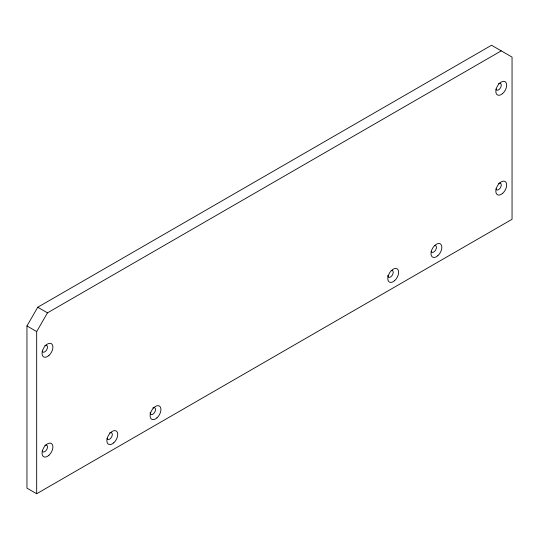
<?xml version="1.0" encoding="UTF-8"?>
<svg xmlns="http://www.w3.org/2000/svg" width="539" height="539" viewBox="0 0 539 539"><rect width="100%" height="100%" fill="white"/><g stroke="black" fill="none" stroke-linecap="round" stroke-linejoin="round"><path stroke-width="0.81" d="M26.95 325.947L37.757 307.237L491.521 45.256L512.05 57.107L512.05 219.285L36.672 493.744L26.95 488.132L26.95 325.947L36.672 331.566L36.672 493.744M36.672 331.566L47.479 312.849L501.243 50.868M37.757 307.237L47.479 312.849M44.777 345.6A3.82 2.203 -60 0 1 47.466 346.894A3.82 2.203 -60 0 1 45.242 351.516A3.82 2.203 -60 0 1 42.17 351.03M44.777 445.403A3.82 2.203 -60 0 1 47.466 446.696A3.82 2.203 -60 0 1 45.242 451.325A3.82 2.203 -60 0 1 42.17 450.833M498.548 183.422A3.82 2.203 -60 0 1 501.236 184.715A3.82 2.203 -60 0 1 499.013 189.344A3.82 2.203 -60 0 1 495.934 188.852M498.548 83.619A3.82 2.203 -60 0 1 501.236 84.913A3.82 2.203 -60 0 1 499.013 89.535A3.82 2.203 -60 0 1 495.934 89.05M109.599 432.925A3.82 2.203 -60 0 1 112.294 434.218A3.82 2.203 -60 0 1 110.071 438.847A3.82 2.203 -60 0 1 106.992 438.362M391.206 270.45A3.82 2.203 -60 0 1 393.167 272.875A3.82 2.203 -60 0 1 390.27 277.113A3.82 2.203 -60 0 1 387.804 275.429M152.82 407.976A3.82 2.203 -60 0 1 155.515 409.539A3.82 2.203 -60 0 1 152.82 414.215A3.82 2.203 -60 0 1 150.118 412.652M434.421 245.501A3.82 2.203 -60 0 1 435.633 250.022A3.82 2.203 -60 0 1 431.112 251.228M502.651 193.339A7.674 4.427 -60 0 0 505.083 181.454A7.674 4.427 -60 0 0 496.008 189.506A7.674 4.427 -60 0 0 502.651 193.339M502.651 93.537A7.674 4.427 -60 0 0 505.083 81.652A7.674 4.427 -60 0 0 496.008 89.703A7.674 4.427 -60 0 0 502.651 93.537M48.881 455.32A7.674 4.427 -60 0 0 51.313 443.435A7.674 4.427 -60 0 0 42.237 451.487A7.674 4.427 -60 0 0 48.881 455.32M48.881 355.518A7.674 4.427 -60 0 0 51.313 343.633A7.674 4.427 -60 0 0 42.237 351.684A7.674 4.427 -60 0 0 48.881 355.518M113.709 442.849A7.674 4.427 -60 0 0 116.141 430.957A7.674 4.427 -60 0 0 107.059 439.009A7.674 4.427 -60 0 0 113.709 442.849M394.609 280.664A7.674 4.427 -60 0 0 397.041 268.779A7.674 4.427 -60 0 0 387.965 276.83A7.674 4.427 -60 0 0 394.609 280.664M156.923 417.893A7.674 4.427 -60 0 0 159.355 406.008A7.674 4.427 -60 0 0 150.28 414.06A7.674 4.427 -60 0 0 156.923 417.893M437.823 255.715A7.674 4.427 -60 0 0 440.255 243.83A7.674 4.427 -60 0 0 431.18 251.881A7.674 4.427 -60 0 0 437.823 255.715"/></g></svg>
